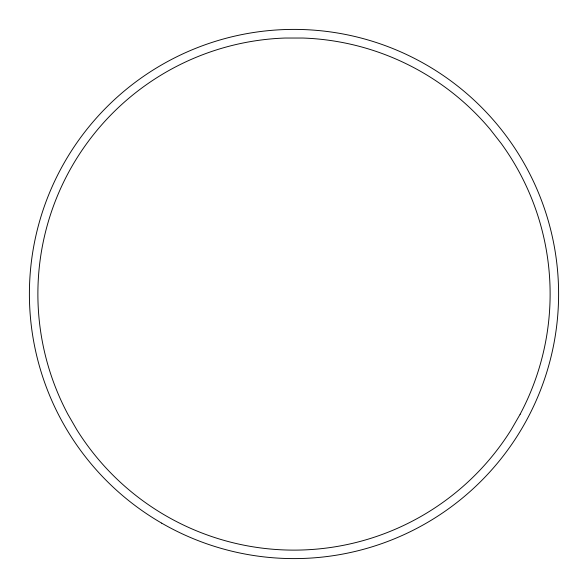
<?xml version="1.0" encoding="UTF-8"?>
<svg xmlns="http://www.w3.org/2000/svg" width="588" height="588" viewBox="0 0 588 588"><rect width="100%" height="100%" fill="white"/><g stroke="black" fill="none" stroke-linecap="round" stroke-linejoin="round"><path stroke-width="0.88" d="M520.137 414.239L511.2 429.725A256.118 256.118 0 0 1 76.8 429.725L67.863 414.239A256.118 256.118 0 0 1 285.062 38.036L302.938 38.036A256.118 256.118 0 0 1 490.201 129.367L501.204 143.457A256.118 256.118 0 0 1 520.137 414.239M161.7 523.151A264.6 264.6 0 0 0 558.6 294A264.6 264.6 0 0 0 161.7 64.849A264.6 264.6 0 0 0 161.7 523.151"/></g></svg>
